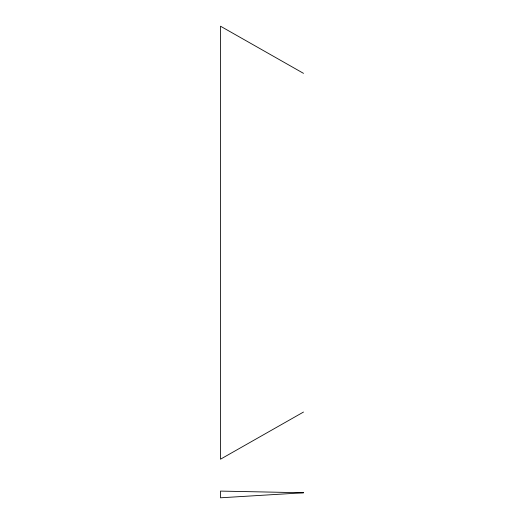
<?xml version="1.0" encoding="UTF-8"?>
<svg xmlns="http://www.w3.org/2000/svg" width="524" height="524" viewBox="0 0 524 524"><rect width="100%" height="100%" fill="white"/><g stroke="black" fill="none" stroke-linecap="round" stroke-linejoin="round"><path stroke-width="0.79" d="M303.507 412.041L220.493 459.201L220.493 26.2L303.507 73.353M303.507 492.77L220.493 497.8L220.493 491.093L303.507 492.77"/></g></svg>
